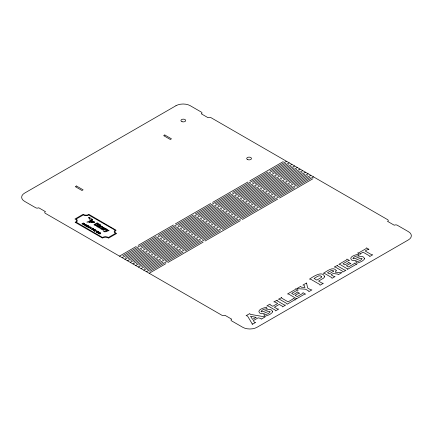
<?xml version="1.0" encoding="UTF-8"?>
<svg xmlns="http://www.w3.org/2000/svg" width="433" height="433" viewBox="0 0 433 433"><rect width="100%" height="100%" fill="white"/><g stroke="black" fill="none" stroke-linecap="round" stroke-linejoin="round"><path stroke-width="0.65" d="M83.304 223.266L82.53 224.207L84.392 223.845L83.331 224.667L84.814 223.818L82.849 224.132L83.677 223.163L83.396 223L81.918 223.85L83.353 223.239M119.497 256.136L136.211 246.485M138.111 245.387L173.449 224.987M175.349 223.888L210.682 203.488M212.587 202.39L247.92 181.99M249.825 180.891L283.252 161.596M122.75 255.816L156.178 236.515M158.083 235.417L193.416 215.017M195.321 213.918L230.654 193.519M232.559 192.42L267.892 172.02M269.791 170.921L286.505 161.276M122.193 257.695L138.912 248.044M140.812 246.945L176.144 226.546M178.05 225.447L213.382 205.047M215.288 203.948L250.62 183.549M252.526 182.45L285.953 163.154M125.451 257.375L158.879 238.074M160.784 236.975L196.117 216.576M198.022 215.477L233.355 195.077M235.254 193.979L270.593 173.579M272.492 172.48L289.206 162.835M124.893 259.253L141.607 249.603M143.512 248.504L178.845 228.104M180.75 227.006L216.083 206.606M217.988 205.507L253.321 185.108M255.226 184.009L288.649 164.713M128.146 258.934L161.579 239.633M163.485 238.534L198.817 218.135M200.717 217.036L236.05 196.636M237.955 195.537L273.288 175.138M275.193 174.039L291.907 164.394M127.594 260.812L144.308 251.162M146.213 250.063L181.546 229.663M183.451 228.564L218.784 208.165M220.689 207.066L256.022 186.666M257.927 185.568L291.349 166.272M130.847 260.493L164.28 241.192M166.18 240.093L201.513 219.693M203.418 218.595L238.751 198.195M240.656 197.096L275.989 176.696M277.894 175.598L294.602 165.953M130.295 262.371L147.009 252.72M148.914 251.622L184.247 231.222M186.152 230.123L221.485 209.724M223.39 208.625L258.723 188.225M260.628 187.126L294.05 167.831M133.548 262.052L166.976 242.751M168.881 241.652L204.214 221.252M206.119 220.153L241.452 199.754M243.357 198.655L278.69 178.255M280.595 177.157L297.303 167.511M132.996 263.93L149.71 254.279M151.615 253.181L186.948 232.781M188.853 231.682L224.186 211.282M226.091 210.184L261.424 189.784M263.324 188.685L296.751 169.39M136.249 263.61L169.676 244.309M171.582 243.211L206.914 222.811M208.82 221.712L244.152 201.313M246.058 200.214L281.39 179.814M283.296 178.715L300.004 169.07M135.697 265.489L152.411 255.838M154.316 254.739L189.649 234.34M191.548 233.241L226.887 212.841M228.786 211.742L264.119 191.343M266.024 190.244L299.452 170.948M138.95 265.169L172.377 245.868M174.282 244.769L209.615 224.37M211.52 223.271L246.853 202.871M248.759 201.773L284.091 181.373M285.996 180.274L302.705 170.629M138.398 267.047L155.111 257.397M157.011 256.298L192.349 235.898M194.249 234.8L229.582 214.4M231.487 213.301L266.82 192.901M268.725 191.803L302.153 172.507M141.651 266.728L175.078 247.427M176.983 246.328L212.316 225.929M214.221 224.83L249.554 204.43M251.459 203.331L286.792 182.932M288.692 181.833L305.406 172.188M141.093 268.606L157.812 258.956M159.712 257.857L195.045 237.457M196.95 236.358L232.283 215.959M234.188 214.86L269.521 194.46M271.426 193.362L304.854 174.066M144.351 268.287L177.779 248.986M179.684 247.887L215.017 227.487M216.922 226.389L252.255 205.989M254.155 204.89L289.493 184.49M291.393 183.392L308.107 173.747M143.794 270.165L160.508 260.52M162.413 259.416L197.746 239.016M199.651 237.917L234.984 217.518M236.889 216.419L272.222 196.019M274.127 194.92L307.549 175.625M147.047 269.846L180.48 250.545M182.385 249.446L217.718 229.046M219.618 227.947L254.95 207.548M256.856 206.449L292.188 186.049M294.094 184.951L310.807 175.305M146.495 271.724L163.209 262.079M165.114 260.975L200.447 240.575M202.352 239.476L237.685 219.076M239.59 217.978L274.923 197.578M276.828 196.479L310.25 177.184M149.748 271.404L183.181 252.103M185.08 251.005L220.413 230.605M222.318 229.506L257.651 209.107M259.556 208.008L294.889 187.608M296.794 186.509L313.503 176.864M149.196 273.283L165.909 263.637M167.815 262.533L203.147 242.134M205.053 241.035L240.385 220.635M242.291 219.536L277.623 199.137M279.529 198.038L312.951 178.742M98.859 232.84L98.74 233.035A0.709 0.411 0 0 1 98.567 233.122L98.502 233.138A0.547 0.314 0 0 1 98.231 233.165L97.43 232.819A0.66 0.379 0 0 1 97.349 232.651A0.601 0.346 0 0 1 97.398 232.489L98.464 232.965L98.167 232.061A0.698 0.401 0 0 1 98.313 231.985L98.367 231.964A0.574 0.33 0 0 1 98.74 231.931L99.476 232.369A0.563 0.325 0 0 1 99.422 232.564L98.432 232.126L98.859 232.84M92.44 221.377L92.397 222.335L90.865 221.745L90.465 220.96L92.44 221.377M87.358 225.474L86.243 226.134A0.72 0.417 0 0 1 85.913 226.102L85.009 225.636L86.492 224.787L87.271 225.268A0.769 0.444 0 0 1 87.358 225.474M92.586 219.661L92.429 221.231L90.27 220.521L92.586 219.661M100.618 225.793L99.72 226.67L98.194 227.19A0.844 0.487 0 0 1 97.842 227.141L97.263 226.459L96.321 226.237L99.839 224.207L100.516 224.603L99.406 225.247L99.779 225.241A0.817 0.471 0 0 1 100.104 225.306L100.537 225.588A0.844 0.487 0 0 1 100.618 225.793M87.082 225.458L86.275 225.972L85.388 225.658L86.524 225.003L87.082 225.458M96.267 231.839L96.878 232.175L98.367 231.639L96.938 232.337A0.633 0.368 0 0 1 96.646 232.326L96.018 231.958A0.633 0.368 0 0 1 95.996 231.79L97.403 231.087L96.267 231.839M336.273 270.636L335.266 272.205L341.891 272.606L338.238 274.711L337.8 274.062L333.096 273.564L331.018 274.766L333.783 276.362L335.077 276.535L332.008 278.311L331.716 277.564L324.615 273.467L323.327 273.299C326.401 271.735 333.166 265.727 336.273 270.636M272.676 311.446L272.276 312.529L270.224 314.196A12.725 7.345 0 0 1 266.896 315.581L264.974 316.334L263.74 314.591C265.981 314.699 268.947 313.817 270.154 311.771L270.073 311.549C266.733 310.521 263.307 315.527 259.719 313.108C256.428 310.012 263.453 307.787 265.824 307.484L266.257 307.149L267.237 308.924L266.95 308.973C264.899 308.713 262.052 309.611 261.05 311.533L261.126 311.76C264.579 312.447 270.051 306.553 272.676 311.446M364.554 258.398L364.153 259.486L362.102 261.148A12.725 7.345 0 0 1 358.768 262.533L356.846 263.291L355.617 261.548C357.853 261.656 360.824 260.774 362.026 258.728L361.945 258.506C358.611 257.478 355.179 262.485 351.591 260.065C348.305 256.969 355.331 254.745 357.701 254.436L358.134 254.106L359.109 255.881L358.822 255.93C356.77 255.67 353.929 256.569 352.922 258.49L353.003 258.718C356.456 259.405 361.928 253.511 364.554 258.398M101.544 228.673L101.631 228.851A0.649 0.373 0 0 0 101.896 228.943L102.978 228.554L101.544 228.673M321.665 276.833L321.194 277.515L316.826 280.102L314.028 278.489C315.917 277.64 319.814 273.894 321.665 276.833M100.651 228.532L100.64 228.586A0.769 0.444 0 0 0 100.71 228.803C102.183 229.62 102.843 230.01 104.586 228.272A0.747 0.433 0 0 0 104.613 228.094L104.321 227.736A3.172 1.829 0 0 0 103.963 227.52L103.227 227.298A0.904 0.52 0 0 0 102.892 227.303C101.198 227.314 106.54 228.819 101.825 227.926A0.812 0.471 0 0 0 101.555 227.947L100.651 228.532M97.69 226.362C99.698 227.558 100.499 223.856 97.69 226.362M95.006 224.765C98.058 226.329 99.189 221.068 95.006 224.765M252.201 323.846L252.195 324.393L255.692 322.369L254.452 322.255L253.337 320.615L258.144 317.838L260.996 318.466L261.213 319.186L265.104 316.934L250.745 314.418L250.085 314.206L249.836 313.535L246.085 315.7L247.297 315.879L247.73 316.344L252.201 323.846M306.624 283.323L307.614 287.994L310.634 289.737L311.922 289.904L308.853 291.68L308.556 290.933L305.541 289.195L296.784 288.622L300.697 286.365L301.227 287.149L304.935 287.517L304.096 285.19L302.911 285.087L306.629 282.938L306.624 283.323M94.15 224.538L94.129 224.592A1.191 0.687 0 0 0 94.161 224.911L95.428 225.647A1.191 0.687 0 0 0 95.985 225.663L98.843 224.013A1.191 0.687 0 0 0 98.811 223.693L97.539 222.963A1.191 0.687 0 0 0 96.987 222.946L94.15 224.538M90.194 220.922L89.772 222.048L92.353 222.481L90.594 221.831L90.194 220.922M90.378 227.357L90.172 228.619L91.65 227.763L90.253 228.348L90.475 227.087L88.998 227.942L90.378 227.357M89.972 220.944L89.507 222.14L89.934 222.205L86.817 222.113L89.972 220.944M333.556 271.155L329.443 273.856L327.478 272.72L331.391 270.522A1.185 0.687 0 0 1 333.123 270.598L333.556 271.155M277.115 300.231L277.196 300.848L284.286 304.94L285.58 305.113L282.511 306.889L282.213 306.142L279.225 304.415L274.376 307.219L277.358 308.94L278.652 309.113L275.583 310.889L275.285 310.142L268.189 306.044L266.901 305.877L269.97 304.101L270.262 304.843L272.801 306.31L277.65 303.506L275.117 302.045L273.829 301.877L277.115 300.231M281.704 297.579L281.78 298.196L288.097 301.844L292.957 299.041L293.249 298.294L295.815 299.777L294.532 299.945L287.101 304.237L286.803 303.495L279.707 299.398L278.419 299.225L281.704 297.579M324.707 276.779L323.597 278.121L318.569 281.109L322.06 283.122L323.359 283.301L320.057 285.206L319.749 284.454L310.791 279.285L309.481 279.101C312.328 277.353 322.509 269.824 324.707 276.779M337.513 265.359L337.588 265.976L344.679 270.073L345.972 270.246L342.904 272.016L342.611 271.274L335.51 267.177L334.227 267.004L337.513 265.359M296.177 298.51L296.21 298.976L304.296 294.31L305.584 294.137L303.019 292.659L302.721 293.401L297.211 296.583L295.095 295.36L298.369 293.471L299.652 293.303L297.152 291.858L296.854 292.6L293.585 294.489L291.68 293.39L296.946 290.343L298.234 290.175L295.669 288.692L295.376 289.439L287.534 293.964L288.816 294.137L296.177 298.51M347.466 268.904L347.499 269.364L355.585 264.698L356.873 264.531L354.308 263.048L354.01 263.789L348.5 266.972L346.384 265.748L349.653 263.859L350.941 263.692L348.441 262.246L348.143 262.988L344.874 264.877L342.968 263.778L348.235 260.731L349.523 260.563L346.957 259.08L346.665 259.827L338.822 264.352L340.105 264.525L347.466 268.904M360.316 253.792L360.213 254.393L357.647 252.91L358.925 252.748L366.123 248.591L366.421 247.849L368.981 249.327L367.942 249.386L365.138 250.978L371.449 254.62L372.743 254.793L369.674 256.563L369.381 255.822L363.065 252.174L360.316 253.792M85.783 224.375L84.836 225.539L84.911 225.068L84.327 224.732L83.515 224.776L85.783 224.375M100.748 233.014L99.801 234.177L99.877 233.712L98.48 233.414L100.748 233.014M85.436 224.429L85.003 224.933L84.549 224.667L85.436 224.429M100.402 233.073L99.969 233.576L99.509 233.311L100.402 233.073M106.962 229.322L105.057 231.282L103.649 231.466L104.992 231.888L109.094 230.556L108.418 230.167L106.231 231.016L107.671 229.734L106.962 229.322M88.862 214.362L88.716 214.47A3.491 2.013 0 0 1 83.185 214.259L74.963 219.006A3.491 2.013 0 0 1 75.504 222.107L75.142 222.286L102.507 238.085A3.48 2.008 0 0 1 108.061 237.858A3.361 1.943 0 0 1 108.467 238.193L116.656 233.468A3.48 2.008 0 0 1 116.098 230.237L88.862 214.362M76.311 222.226L102.448 237.452A4.222 2.436 0 0 1 108.423 237.452L115.438 233.463A4.222 2.436 0 0 1 115.146 230.194L88.754 215.039A4.222 2.436 0 0 1 83.26 214.957L76.176 219.049A4.222 2.436 0 0 1 76.311 222.221M175.987 105.712L24.605 193.107A10.1 5.829 0 0 0 24.605 201.356L35.723 207.77A2.122 1.223 0 0 0 38.721 207.77L45.384 211.618A2.122 1.223 0 0 0 45.384 213.35L221.956 315.294A2.122 1.223 0 0 0 224.954 315.294L231.617 319.143A2.122 1.223 0 0 0 231.617 320.869L242.734 327.288A10.1 5.829 0 0 0 257.013 327.288L408.395 239.893A10.1 5.829 0 0 0 408.395 231.644L397.278 225.23A2.122 1.223 0 0 0 394.279 225.23L387.616 221.382A2.122 1.223 0 0 0 387.616 219.65L211.044 117.706A2.122 1.223 0 0 0 208.046 117.706L201.383 113.857A2.122 1.223 0 0 0 201.383 112.131L190.266 105.712A10.1 5.829 0 0 0 175.987 105.712M76.446 185.99L75.304 186.65L81.967 190.498L83.109 189.838L76.446 185.99M164.8 134.982L163.658 135.643L170.321 139.491L171.463 138.831L164.8 134.982M87.953 225.631L86.476 226.481L87.569 227.114L86.844 226.491L87.347 226.199L88.337 226.578L87.515 226.102L87.964 225.847L89.03 226.253L87.953 225.631M89.977 226.8L88.5 227.65L89.977 226.8M92.348 228.164L92.667 228.554L91.363 229.306L92.868 228.667L93.55 228.857L92.348 228.164M93.745 228.976L92.267 229.826L93.155 229.544L93.929 229.988L93.441 230.508L94.919 229.652L94.102 229.885L93.333 229.441L93.745 228.976M101.43 226.129L98.784 227.661L99.46 228.05L101.322 227.033A0.574 0.33 0 0 1 101.647 227.022L102.231 227.276L102.659 226.768A0.823 0.471 0 0 0 102.296 226.681L101.728 226.708L102.08 226.508L101.43 226.129M95.298 229.869L93.82 230.724L94.914 231.357L94.188 230.735L94.692 230.443L95.514 230.919L94.865 230.345L95.309 230.085L96.375 230.491L95.298 229.869M105.436 228.445L102.789 229.972L103.465 230.361L105.327 229.344A0.574 0.33 0 0 1 105.652 229.333L106.237 229.587L106.664 229.084A0.823 0.476 0 0 0 106.302 228.997L105.733 229.025L106.085 228.819L105.436 228.445M256.033 317.389L252.574 319.386L250.545 316.204L256.033 317.389M92.516 219.536L90.237 220.386L89.42 217.409L92.516 219.536M94.167 222.01L93.68 222.178L94.237 222.676L94.167 222.01M94.129 221.918L92.657 222.389L92.63 221.404L94.129 221.918M89.339 218.113L88.484 217.528L89.604 218.909L89.339 218.113M182.044 121.689A2.387 1.375 0 0 0 185.697 120.574A2.387 1.375 0 0 0 182.201 119.308A2.387 1.375 0 0 0 182.044 121.689M247.828 159.669A2.387 1.375 0 0 0 251.481 158.554A2.387 1.375 0 0 0 247.985 157.287A2.387 1.375 0 0 0 247.828 159.669"/></g></svg>
